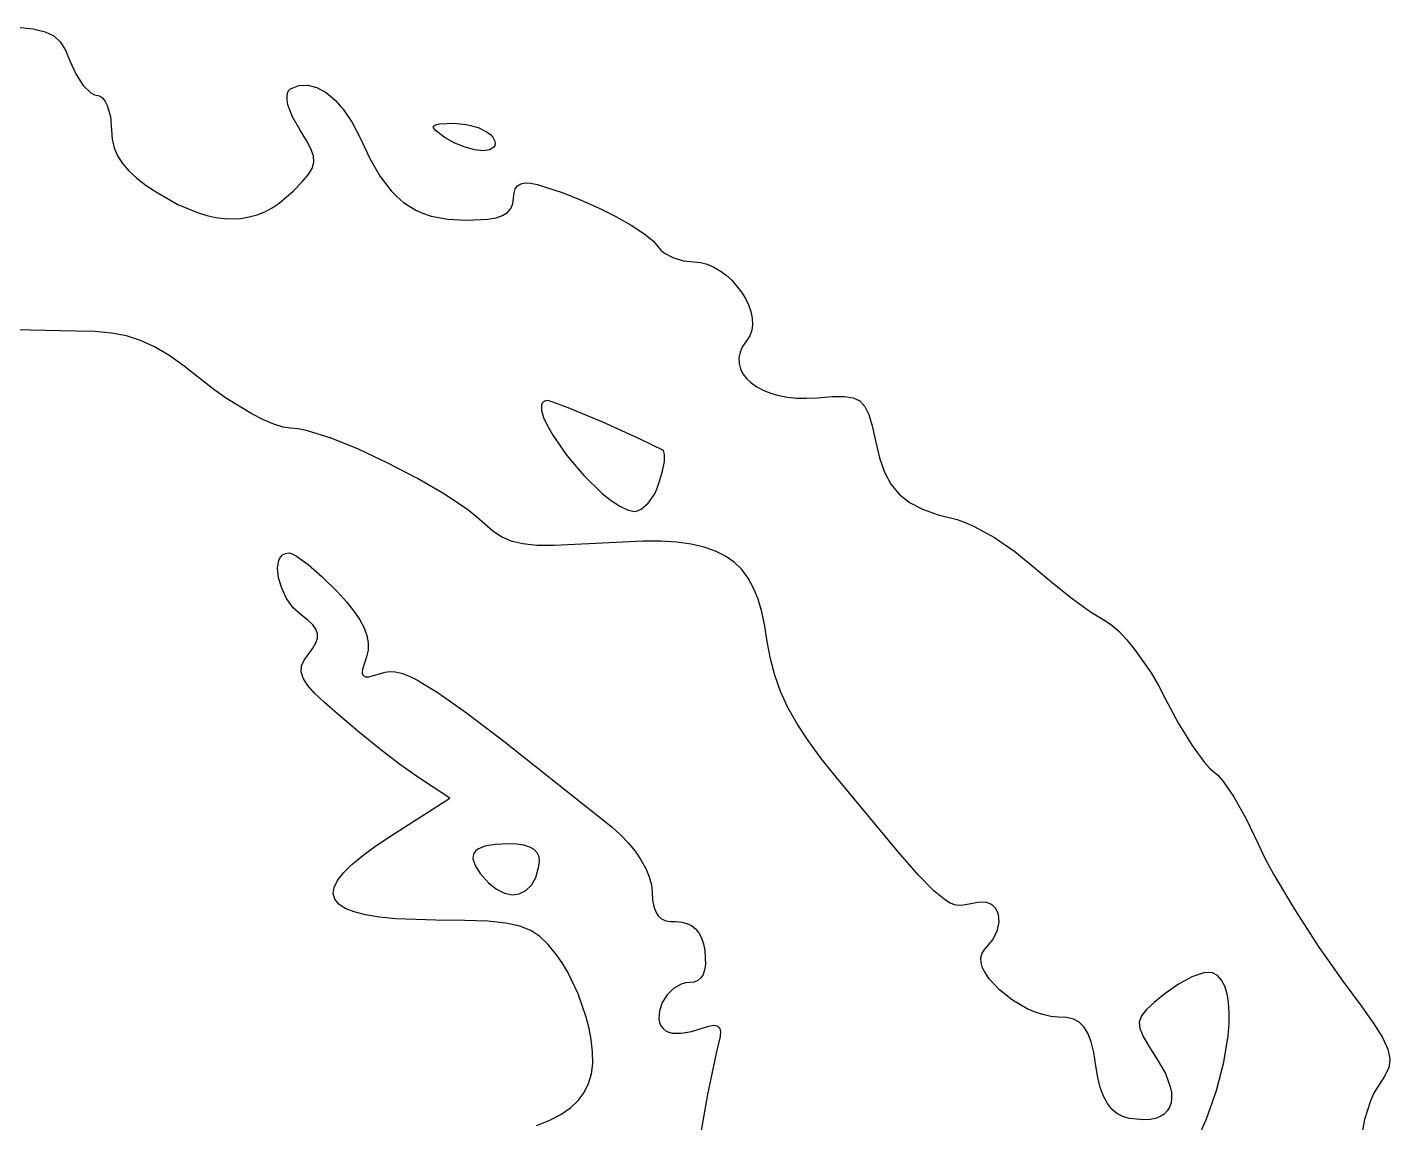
# Model space of a CAD drawing. Extents: x 239 to 1106, y -837 to 40.
# Drawn here: x 761.8 to 1039.1, y -191.7 to 31.4 of the extents above; entities that cross this region are included whole.
import ezdxf

# ---------------------------------------------------------------- set-up
doc = ezdxf.new("R2010")
doc.units = 0

msp = doc.modelspace()

# ---------------------------------------------------------------- linework, layer by layer
at = {"layer": 'Layer 1'}
for p, q in [((759.630504, 31.419794), (762.960388, 31.088514)), ((762.960388, 31.088514), (765.420455, 30.515802)), ((765.420455, 30.515802), (767.205837, 29.638819)), ((767.205837, 29.638819), (768.511663, 28.394727)), ((768.511663, 28.394727), (769.533064, 26.720688)), ((769.533064, 26.720688), (770.465168, 24.553862)), ((770.465168, 24.553862), (771.704299, 21.784558)), ((771.704299, 21.784558), (773.181555, 19.544421)), ((773.181555, 19.544421), (774.711728, 18.045117)), ((815.338518, 18.909444), (817.079254, 19.561532)), ((817.079254, 19.561532), (818.892752, 19.628229)), ((818.892752, 19.628229), (820.745937, 19.132687)), ((774.711728, 18.045117), (775.43878, 17.639423)), ((775.43878, 17.639423), (776.109608, 17.498312)), ((776.109608, 17.498312), (776.636018, 17.357201)), ((776.636018, 17.357201), (777.145892, 16.951507)), ((777.145892, 16.951507), (777.622693, 16.307688)), ((814.673751, 16.701829), (814.694698, 17.626216)), ((814.844627, 15.628614), (814.673751, 16.701829)), ((814.694698, 17.626216), (814.914082, 18.372009)), ((814.914082, 18.372009), (815.338518, 18.909444)), ((820.745937, 19.132687), (822.605737, 18.098056)), ((822.605737, 18.098056), (824.439078, 16.547489)), ((777.622693, 16.307688), (778.049884, 15.452203)), ((778.049884, 15.452203), (778.689293, 13.212066)), ((815.735388, 13.154762), (814.844627, 15.628614)), ((824.439078, 16.547489), (826.212888, 14.504135)), ((826.212888, 14.504135), (827.894092, 11.991147)), ((778.689293, 13.212066), (778.931828, 10.442762)), ((817.314068, 10.442784), (815.735388, 13.154762)), ((827.894092, 11.991147), (829.449618, 9.031674)), ((844.463348, 10.916317), (844.478781, 11.288937)), ((844.478781, 11.288937), (844.891089, 11.555725)), ((844.891089, 11.555725), (845.7135, 11.729908)), ((845.7135, 11.729908), (848.64155, 11.85338)), ((848.64155, 11.85338), (851.185956, 11.610845)), ((851.185956, 11.610845), (853.545156, 10.971436)), ((778.931828, 10.442762), (779.065773, 8.600601)), ((779.065773, 8.600601), (779.474223, 6.870888)), ((818.60777, 8.346502), (817.314068, 10.442784)), ((819.514519, 6.637177), (818.60777, 8.346502)), ((829.449618, 9.031674), (831.483052, 4.657782)), ((844.831559, 10.424633), (844.463348, 10.916317)), ((846.666, 9.03116), (844.831559, 10.424633)), ((848.803611, 7.827305), (846.666, 9.03116)), ((846.666, 9.03116), (846.666, 9.03116)), ((853.545156, 10.971436), (855.428108, 10.067444)), ((855.428108, 10.067444), (856.100041, 9.55757)), ((856.100041, 9.55757), (856.54377, 9.03116)), ((856.54377, 9.03116), (856.86692, 8.386238)), ((856.86692, 8.386238), (856.999075, 7.827305)), ((779.474223, 6.870888), (780.167101, 5.23378)), ((820.017778, 5.199052), (819.514519, 6.637177)), ((850.90815, 6.967409), (848.803611, 7.827305)), ((852.867168, 6.451472), (850.90815, 6.967409)), ((854.568217, 6.279492), (852.867168, 6.451472)), ((855.89885, 6.451472), (854.568217, 6.279492)), ((856.746619, 6.967409), (855.89885, 6.451472)), ((856.954289, 7.354363), (856.746619, 6.967409)), ((856.999075, 7.827305), (856.954289, 7.354363)), ((780.167101, 5.23378), (781.154327, 3.669432)), ((781.154327, 3.669432), (782.445824, 2.158)), ((819.747683, 2.67338), (820.101012, 3.916371)), ((820.101012, 3.916371), (820.017778, 5.199052)), ((831.483052, 4.657782), (833.59917, 1.028033)), ((782.445824, 2.158), (784.051513, 0.679641)), ((784.051513, 0.679641), (785.981317, -0.785491)), ((817.665193, -0.156558), (818.941255, 1.354322)), ((818.941255, 1.354322), (819.747683, 2.67338)), ((833.59917, 1.028033), (835.854196, -1.907183)), ((785.981317, -0.785491), (788.245158, -2.257238)), ((788.245158, -2.257238), (792.454786, -4.652817)), ((813.082382, -4.394849), (815.902958, -1.975016)), ((815.902958, -1.975016), (817.665193, -0.156558)), ((835.854196, -1.907183), (837.051368, -3.129844)), ((860.776268, -3.386076), (860.858399, -2.328295)), ((860.858399, -2.328295), (861.115816, -1.485488)), ((861.115816, -1.485488), (861.565056, -0.860961)), ((861.565056, -0.860961), (862.222655, -0.458022)), ((862.222655, -0.458022), (863.105151, -0.279979)), ((863.105151, -0.279979), (864.229079, -0.330139)), ((864.229079, -0.330139), (865.610975, -0.611809)), ((865.610975, -0.611809), (867.267378, -1.128296)), ((867.267378, -1.128296), (870.854687, -2.333252)), ((870.854687, -2.333252), (874.534603, -3.782947)), ((792.454786, -4.652817), (796.416369, -6.340637)), ((810.112978, -6.14661), (811.617317, -5.354652)), ((811.617317, -5.354652), (813.082382, -4.394849)), ((837.051368, -3.129844), (838.30435, -4.197476)), ((838.30435, -4.197476), (839.620171, -5.11628)), ((839.620171, -5.11628), (841.005858, -5.892457)), ((859.526113, -6.303103), (860.229463, -5.520378)), ((860.229463, -5.520378), (860.641772, -4.552445)), ((860.641772, -4.552445), (860.776268, -3.386076)), ((874.534603, -3.782947), (878.161603, -5.404621)), ((878.161603, -5.404621), (881.590164, -7.125516)), ((796.416369, -6.340637), (798.309311, -6.921204)), ((798.309311, -6.921204), (800.146443, -7.327311)), ((800.146443, -7.327311), (801.929832, -7.559786)), ((801.929832, -7.559786), (803.661545, -7.619455)), ((803.661545, -7.619455), (805.34365, -7.507145)), ((805.34365, -7.507145), (806.978212, -7.223683)), ((806.978212, -7.223683), (808.567299, -6.769896)), ((808.567299, -6.769896), (810.112978, -6.14661)), ((841.005858, -5.892457), (842.468438, -6.532208)), ((842.468438, -6.532208), (844.01494, -7.041735)), ((844.01494, -7.041735), (847.387819, -7.694922)), ((847.387819, -7.694922), (851.180718, -7.901626)), ((851.180718, -7.901626), (855.537521, -7.67232)), ((855.537521, -7.67232), (857.193371, -7.365845)), ((857.193371, -7.365845), (858.518492, -6.913849)), ((858.518492, -6.913849), (859.526113, -6.303103)), ((881.590164, -7.125516), (884.674765, -8.872871)), ((884.674765, -8.872871), (887.269882, -10.573925)), ((887.269882, -10.573925), (889.229994, -12.15592)), ((889.229994, -12.15592), (890.409578, -13.546096)), ((890.409578, -13.546096), (890.840077, -14.072506)), ((890.840077, -14.072506), (891.47232, -14.58238)), ((891.47232, -14.58238), (893.19652, -15.486372)), ((893.19652, -15.486372), (895.291137, -16.125781)), ((895.291137, -16.125781), (897.465128, -16.368316)), ((897.465128, -16.368316), (898.841305, -16.493167)), ((898.841305, -16.493167), (900.20632, -16.851182)), ((900.20632, -16.851182), (901.542397, -17.417557)), ((901.542397, -17.417557), (902.831759, -18.167488)), ((902.831759, -18.167488), (904.056629, -19.076169)), ((904.056629, -19.076169), (905.19923, -20.118795)), ((905.19923, -20.118795), (907.166517, -22.506666)), ((907.166517, -22.506666), (907.955649, -23.802301)), ((907.955649, -23.802301), (908.591405, -25.132662)), ((908.591405, -25.132662), (909.056008, -26.472944)), ((909.056008, -26.472944), (909.33168, -27.798344)), ((771.59431, -30.479108), (759.388201, -30.196886)), ((775.522272, -30.567854), (771.59431, -30.479108)), ((909.245126, -30.305275), (908.847346, -31.437197)), ((909.400645, -29.084056), (909.245126, -30.305275)), ((909.33168, -27.798344), (909.400645, -29.084056)), ((778.940908, -30.871573), (775.522272, -30.567854)), ((782.002355, -31.44649), (778.940908, -30.871573)), ((784.858748, -32.348828), (782.002355, -31.44649)), ((787.662223, -33.634812), (784.858748, -32.348828)), ((908.189528, -32.455016), (907.38689, -33.620559)), ((908.847346, -31.437197), (908.189528, -32.455016)), ((790.564918, -35.360666), (787.662223, -33.634812)), ((793.718968, -37.582613), (790.564918, -35.360666)), ((906.874879, -34.781142), (906.639855, -35.925188)), ((906.639855, -35.925188), (906.668173, -37.041123)), ((907.38689, -33.620559), (906.874879, -34.781142)), ((797.27651, -40.356878), (793.718968, -37.582613)), ((906.668173, -37.041123), (906.946192, -38.117371)), ((906.946192, -38.117371), (907.460268, -39.142355)), ((799.77737, -42.320857), (797.27651, -40.356878)), ((907.460268, -39.142355), (908.196759, -40.104501)), ((908.196759, -40.104501), (909.142023, -40.992234)), ((909.142023, -40.992234), (910.282417, -41.793976)), ((802.360913, -44.162466), (799.77737, -42.320857)), ((807.471775, -47.306595), (802.360913, -44.162466)), ((910.282417, -41.793976), (911.604298, -42.498153)), ((911.604298, -42.498153), (913.094023, -43.09319)), ((913.094023, -43.09319), (914.73795, -43.56751)), ((914.73795, -43.56751), (916.522437, -43.909538)), ((916.522437, -43.909538), (918.433841, -44.107699)), ((918.433841, -44.107699), (920.458519, -44.150417)), ((920.458519, -44.150417), (922.582828, -44.026116)), ((922.582828, -44.026116), (925.685066, -43.788542)), ((925.685066, -43.788542), (928.086158, -43.765943)), ((928.086158, -43.765943), (929.905166, -44.040999)), ((929.905166, -44.040999), (931.261153, -44.696393)), ((866.604061, -45.142192), (866.443131, -45.549393)), ((866.443131, -45.549393), (866.456703, -46.650237)), ((866.456703, -46.650237), (866.875831, -48.078915)), ((866.885138, -44.84129), (866.604061, -45.142192)), ((867.292615, -44.654799), (866.885138, -44.84129)), ((867.832746, -44.590832), (867.292615, -44.654799)), ((871.572189, -45.940207), (867.832746, -44.590832)), ((878.909951, -49.035833), (871.572189, -45.940207)), ((931.261153, -44.696393), (932.27318, -45.814808)), ((932.27318, -45.814808), (933.06031, -47.478925)), ((809.846959, -48.523126), (807.471775, -47.306595)), ((812.000555, -49.445309), (809.846959, -48.523126)), ((813.856495, -50.030147), (812.000555, -49.445309)), ((866.875831, -48.078915), (867.650493, -49.770523)), ((867.650493, -49.770523), (868.730666, -51.660154)), ((886.565211, -52.448958), (878.909951, -49.035833)), ((933.06031, -47.478925), (933.741605, -49.771427)), ((933.741605, -49.771427), (934.436128, -52.774996)), ((815.33871, -50.234648), (813.856495, -50.030147)), ((816.914156, -50.375828), (815.33871, -50.234648)), ((818.853816, -50.782004), (816.914156, -50.375828)), ((823.615767, -52.285164), (818.853816, -50.782004)), ((829.204538, -54.535772), (823.615767, -52.285164)), ((868.730666, -51.660154), (871.607455, -55.773869)), ((891.257146, -54.750832), (886.565211, -52.448958)), ((835.200104, -57.325467), (829.204538, -54.535772)), ((891.521729, -55.566633), (891.257146, -54.750832)), ((934.436128, -52.774996), (935.255783, -56.279073)), ((841.182439, -60.445891), (835.200104, -57.325467)), ((871.607455, -55.773869), (875.106018, -59.900817)), ((891.098397, -58.997396), (891.468813, -57.043891)), ((891.468813, -57.043891), (891.521729, -55.566633)), ((935.255783, -56.279073), (936.283799, -59.217605)), ((846.731519, -63.688685), (841.182439, -60.445891)), ((875.106018, -59.900817), (878.826174, -63.521755)), ((890.41048, -61.241942), (891.098397, -58.997396)), ((936.283799, -59.217605), (937.596242, -61.660046)), ((851.427317, -66.84549), (846.731519, -63.688685)), ((878.826174, -63.521755), (880.644294, -64.980208)), ((888.188044, -65.475299), (889.497732, -63.59676)), ((889.497732, -63.59676), (890.018631, -62.468975)), ((890.018631, -62.468975), (890.410546, -61.241972)), ((890.410546, -61.241972), (890.41048, -61.241942)), ((937.596242, -61.660046), (939.269179, -63.675846)), ((939.269179, -63.675846), (941.378679, -65.334459)), ((880.644294, -64.980208), (882.367744, -66.117441)), ((882.367744, -66.117441), (883.946502, -66.868551)), ((886.719607, -66.71884), (888.188044, -65.475299)), ((941.378679, -65.334459), (944.000809, -66.705337)), ((853.323978, -68.326535), (851.427317, -66.84549)), ((854.84981, -69.707948), (853.323978, -68.326535)), ((883.946502, -66.868551), (885.330546, -67.168632)), ((885.330546, -67.168632), (886.000271, -67.052877)), ((886.000271, -67.052877), (886.719607, -66.71884)), ((944.000809, -66.705337), (947.211636, -67.857932)), ((947.211636, -67.857932), (951.087228, -68.861696)), ((951.087228, -68.861696), (952.703392, -69.424487)), ((856.528827, -71.220482), (854.84981, -69.707948)), ((858.280601, -72.389058), (856.528827, -71.220482)), ((952.703392, -69.424487), (954.544454, -70.241939)), ((954.544454, -70.241939), (958.636682, -72.495306)), ((860.257267, -73.240135), (858.280601, -72.389058)), ((862.61096, -73.800169), (860.257267, -73.240135)), ((865.493816, -74.095621), (862.61096, -73.800169)), ((869.057969, -74.152947), (865.493816, -74.095621)), ((878.83871, -73.659058), (869.057969, -74.152947)), ((887.157637, -73.223615), (878.83871, -73.659058)), ((890.757343, -73.251044), (887.157637, -73.223615)), ((894.00813, -73.456238), (890.757343, -73.251044)), ((896.928188, -73.849946), (894.00813, -73.456238)), ((899.535709, -74.442918), (896.928188, -73.849946)), ((901.84888, -75.245901), (899.535709, -74.442918)), ((958.636682, -72.495306), (962.834733, -75.330755)), ((812.734931, -78.75999), (812.992899, -77.142724)), ((812.992899, -77.142724), (813.307917, -76.516405)), ((813.307917, -76.516405), (813.753574, -76.041395)), ((813.753574, -76.041395), (814.33483, -75.740018)), ((814.33483, -75.740018), (815.056646, -75.634598)), ((815.056646, -75.634598), (815.712592, -75.800514)), ((815.712592, -75.800514), (816.600048, -76.274008)), ((816.600048, -76.274008), (818.937199, -77.998209)), ((903.885894, -76.269645), (901.84888, -75.245901)), ((905.664939, -77.5249), (903.885894, -76.269645)), ((907.204206, -79.022412), (905.664939, -77.5249)), ((962.834733, -75.330755), (966.609428, -78.457246)), ((812.939984, -80.7146), (812.734931, -78.75999)), ((818.937199, -77.998209), (821.803516, -80.51616)), ((908.521885, -80.772933), (907.204206, -79.022412)), ((966.609428, -78.457246), (970.450293, -81.724849)), ((813.568369, -82.82796), (812.939984, -80.7146)), ((814.5804, -84.921476), (813.568369, -82.82796)), ((821.803516, -80.51616), (824.934416, -83.536818)), ((909.636166, -82.78721), (908.521885, -80.772933)), ((910.565239, -85.075992), (909.636166, -82.78721)), ((970.450293, -81.724849), (974.476367, -84.913081)), ((815.936388, -86.816553), (814.5804, -84.921476)), ((824.934416, -83.536818), (826.774923, -85.576864)), ((826.774923, -85.576864), (828.281393, -87.474697)), ((911.327294, -87.650028), (910.565239, -85.075992)), ((974.476367, -84.913081), (978.237846, -87.625071)), ((817.596646, -88.334598), (815.936388, -86.816553)), ((818.907435, -89.345526), (817.596646, -88.334598)), ((828.281393, -87.474697), (829.463749, -89.246851)), ((911.940521, -90.520067), (911.327294, -87.650028)), ((978.237846, -87.625071), (981.284928, -89.463946)), ((819.880881, -90.283695), (818.907435, -89.345526)), ((820.523598, -91.182176), (819.880881, -90.283695)), ((820.8422, -92.074043), (820.523598, -91.182176)), ((829.463749, -89.246851), (830.331912, -90.909864)), ((830.331912, -90.909864), (830.895805, -92.480271)), ((912.42311, -93.696858), (911.940521, -90.520067)), ((981.284928, -89.463946), (982.558785, -90.339826)), ((982.558785, -90.339826), (984.014542, -91.655575)), ((819.919465, -95.040683), (820.533519, -93.970224)), ((820.533519, -93.970224), (820.843302, -92.992368)), ((820.843302, -92.992368), (820.8422, -92.074043)), ((830.895805, -92.480271), (831.165348, -93.974609)), ((831.165348, -93.974609), (831.150465, -95.409412)), ((913.06417, -97.200398), (912.42311, -93.696858)), ((984.014542, -91.655575), (985.595975, -93.348354)), ((985.595975, -93.348354), (987.24686, -95.355325)), ((818.128017, -97.464359), (819.007756, -96.236818)), ((819.007756, -96.236818), (819.919465, -95.040683)), ((830.861076, -96.801218), (830.032049, -99.314757)), ((831.150465, -95.409412), (830.861076, -96.801218)), ((987.24686, -95.355325), (990.532088, -100.060486)), ((817.559162, -99.853304), (817.631923, -98.648908)), ((817.631923, -98.648908), (818.128017, -97.464359)), ((830.032049, -99.314757), (829.968108, -100.105199)), ((834.603273, -99.89167), (835.592702, -99.762892)), ((835.592702, -99.762892), (836.694578, -99.830072)), ((836.694578, -99.830072), (837.951897, -100.121733)), ((913.953279, -100.558414), (913.06417, -97.200398)), ((817.949421, -101.140384), (817.559162, -99.853304)), ((818.842388, -102.572988), (817.949421, -101.140384)), ((820.277752, -104.213953), (818.842388, -102.572988)), ((829.968108, -100.105199), (830.155521, -100.611213)), ((830.155521, -100.611213), (830.607517, -100.852644)), ((830.607517, -100.852644), (831.337325, -100.849336)), ((831.337325, -100.849336), (833.683296, -100.187878)), ((833.683296, -100.187878), (834.603273, -99.89167)), ((837.951897, -100.121733), (839.407654, -100.666401)), ((839.407654, -100.666401), (841.104843, -101.492602)), ((841.104843, -101.492602), (845.395497, -104.103703)), ((915.126815, -103.837053), (913.953279, -100.558414)), ((990.532088, -100.060486), (992.053981, -102.632998)), ((822.295198, -106.126117), (820.277752, -104.213953)), ((845.395497, -104.103703), (851.16782, -108.183238)), ((916.62116, -107.102458), (915.126815, -103.837053)), ((992.053981, -102.632998), (993.420428, -105.268346)), ((993.420428, -105.268346), (996.114765, -110.383626)), ((824.934416, -108.372318), (822.295198, -106.126117)), ((918.472692, -110.420776), (916.62116, -107.102458)), ((829.035463, -111.904507), (824.934416, -108.372318)), ((851.16782, -108.183238), (858.765771, -113.959411)), ((920.717791, -113.858152), (918.472692, -110.420776)), ((996.114765, -110.383626), (998.888479, -114.863915)), ((833.4011, -115.463153), (829.035463, -111.904507)), ((837.55507, -118.651381), (833.4011, -115.463153)), ((858.765771, -113.959411), (880.814396, -131.514478)), ((923.392837, -117.480731), (920.717791, -113.858152)), ((998.888479, -114.863915), (1001.39761, -118.285869)), ((841.021116, -121.072318), (837.55507, -118.651381)), ((926.53421, -121.354658), (923.392837, -117.480731)), ((1001.39761, -118.285869), (1002.44547, -119.467676)), ((847.794446, -125.587868), (841.021116, -121.072318)), ((939.031376, -136.51968), (926.53421, -121.354658)), ((1002.44547, -119.467676), (1003.298198, -120.226146)), ((1003.298198, -120.226146), (1004.126121, -120.891463)), ((1004.126121, -120.891463), (1005.106181, -122.003262)), ((1005.106181, -122.003262), (1007.390414, -125.341414)), ((835.941146, -133.207858), (847.794446, -125.587868)), ((1007.390414, -125.341414), (1009.886315, -129.790806)), ((1009.886315, -129.790806), (1012.329298, -134.901646)), ((880.814396, -131.514478), (882.543556, -133.056778)), ((882.543556, -133.056778), (884.117274, -134.698296)), ((830.055283, -137.269746), (832.749755, -135.308048)), ((832.749755, -135.308048), (835.941146, -133.207858)), ((854.943128, -135.382532), (853.511622, -135.988317)), ((856.989789, -135.021486), (854.943128, -135.382532)), ((859.6483, -134.901872), (856.989789, -135.021486)), ((861.408327, -134.96912), (859.6483, -134.901872)), ((862.880621, -135.175274), (861.408327, -134.96912)), ((864.068488, -135.526949), (862.880621, -135.175274)), ((864.975236, -136.030759), (864.068488, -135.526949)), ((884.117274, -134.698296), (885.512399, -136.405959)), ((1012.329298, -134.901646), (1013.705683, -137.78064)), ((827.858557, -139.093366), (830.055283, -137.269746)), ((852.525016, -137.363117), (852.507308, -137.947336)), ((852.507308, -137.947336), (852.941115, -139.307184)), ((852.69858, -136.842149), (852.525016, -137.363117)), ((853.027586, -136.384021), (852.69858, -136.842149)), ((853.511622, -135.988317), (853.027586, -136.384021)), ((865.604172, -136.693319), (864.975236, -136.030759)), ((865.958603, -137.521243), (865.604172, -136.693319)), ((865.85718, -139.699642), (866.041837, -138.521146)), ((866.041837, -138.521146), (865.958603, -137.521243)), ((885.512399, -136.405959), (886.70578, -138.146693)), ((886.70578, -138.146693), (887.674265, -139.887425)), ((943.173212, -141.262883), (939.031376, -136.51968)), ((1013.705683, -137.78064), (1015.455793, -141.053201)), ((824.961651, -142.328024), (826.160404, -140.779321)), ((826.160404, -140.779321), (827.858557, -139.093366)), ((852.941115, -139.307184), (854.003306, -140.925)), ((854.003306, -140.925), (855.69719, -142.804092)), ((865.270142, -141.708278), (865.85719, -139.699652)), ((865.85719, -139.699652), (865.85718, -139.699642)), ((887.674265, -139.887425), (888.394704, -141.595083)), ((946.289786, -144.461582), (943.173212, -141.262883)), ((1015.455793, -141.053201), (1019.772913, -148.342465)), ((824.065651, -145.015328), (824.263124, -143.739888)), ((824.263124, -143.739888), (824.961651, -142.328024)), ((855.69719, -142.804092), (857.302879, -144.129212)), ((857.302879, -144.129212), (858.911875, -144.938396)), ((863.262614, -144.402616), (864.388747, -143.280342)), ((864.388747, -143.280342), (865.270142, -141.708278)), ((888.394704, -141.595083), (888.843944, -143.236591)), ((888.843944, -143.236591), (888.998836, -144.778878)), ((824.370059, -146.154755), (824.065651, -145.015328)), ((825.177173, -147.158585), (824.370059, -146.154755)), ((858.911875, -144.938396), (860.474568, -145.244871)), ((860.474568, -145.244871), (861.941351, -145.061868)), ((861.941351, -145.061868), (863.262614, -144.402616)), ((888.998836, -144.778878), (889.07766, -146.341571)), ((889.07766, -146.341571), (889.311926, -147.649603)), ((948.665526, -146.377054), (946.289786, -144.461582)), ((949.664466, -146.935228), (948.665526, -146.377054)), ((950.584858, -147.270573), (949.664466, -146.935228)), ((955.249929, -146.809682), (954.19201, -147.036858)), ((956.199534, -146.754074), (955.249929, -146.809682)), ((957.038345, -146.856391), (956.199534, -146.754074)), ((957.763881, -147.102989), (957.038345, -146.856391)), ((826.487823, -148.027229), (825.177173, -147.158585)), ((828.302833, -148.761102), (826.487823, -148.027229)), ((830.623032, -149.360616), (828.302833, -148.761102)), ((833.449246, -149.826186), (830.623032, -149.360616)), ((889.311926, -147.649603), (889.698327, -148.712896)), ((889.698327, -148.712896), (890.233556, -149.541372)), ((890.233556, -149.541372), (890.914306, -150.144952)), ((951.462255, -147.415749), (950.584858, -147.270573)), ((952.33221, -147.403416), (951.462255, -147.415749)), ((954.19201, -147.036858), (952.33221, -147.403416)), ((958.373662, -147.480226), (957.763881, -147.102989)), ((958.865208, -147.97446), (958.373662, -147.480226)), ((959.236038, -148.572047), (958.865208, -147.97446)), ((959.483671, -149.259345), (959.236038, -148.572047)), ((959.599427, -150.848503), (959.483671, -149.259345)), ((1019.772913, -148.342465), (1024.6721, -155.896319)), ((836.782301, -150.158224), (833.449246, -149.826186)), ((844.972246, -150.423358), (836.782301, -150.158224)), ((850.854255, -150.471865), (844.972246, -150.423358)), ((855.515876, -150.652664), (850.854255, -150.471865)), ((859.165467, -151.018671), (855.515876, -150.652664)), ((862.011389, -151.622803), (859.165467, -151.018671)), ((864.261998, -152.517976), (862.011389, -151.622803)), ((866.125655, -153.757107), (864.261998, -152.517976)), ((890.914306, -150.144952), (891.737269, -150.533558)), ((891.737269, -150.533558), (892.699138, -150.717113)), ((892.699138, -150.717113), (893.796606, -150.705538)), ((893.796606, -150.705538), (895.000458, -150.798142)), ((895.000458, -150.798142), (896.072019, -151.075954)), ((896.072019, -151.075954), (897.01129, -151.538974)), ((897.01129, -151.538974), (897.818269, -152.187202)), ((897.818269, -152.187202), (898.492956, -153.020638)), ((959.192631, -152.632791), (959.599427, -150.848503)), ((867.810718, -155.393112), (866.125655, -153.757107)), ((898.492956, -153.020638), (899.035351, -154.039283)), ((899.035351, -154.039283), (899.445455, -155.243136)), ((899.445455, -155.243136), (899.723266, -156.632198)), ((956.73201, -156.350188), (958.24344, -154.503066)), ((958.24344, -154.503066), (959.192631, -152.632791)), ((869.525546, -157.478908), (867.810718, -155.393112)), ((870.685301, -159.121524), (869.525546, -157.478908)), ((899.723266, -156.632198), (899.833509, -159.43237)), ((955.90464, -158.067229), (956.158955, -157.153519)), ((955.943848, -159.06941), (955.90464, -158.067229)), ((956.158955, -157.153519), (956.73201, -156.350188)), ((1024.6721, -155.896319), (1029.544798, -162.841646)), ((871.818599, -161.041951), (870.685301, -159.121524)), ((899.658774, -160.546376), (899.335211, -161.465252)), ((899.833509, -159.43237), (899.658774, -160.546376)), ((956.251359, -160.138149), (955.943848, -159.06941)), ((956.801956, -161.251536), (956.251359, -160.138149)), ((873.899986, -165.451655), (871.818599, -161.041951)), ((894.884705, -163.455139), (893.329178, -164.349209)), ((895.733989, -163.209435), (894.884705, -163.455139)), ((896.618826, -163.123308), (895.733989, -163.209435)), ((897.504628, -163.018026), (896.618826, -163.123308)), ((898.254831, -162.704384), (897.504628, -163.018026)), ((898.866127, -162.18569), (898.254831, -162.704384)), ((899.335211, -161.465252), (898.866127, -162.18569)), ((957.570422, -162.387661), (956.801956, -161.251536)), ((959.660083, -164.640478), (957.570422, -162.387661)), ((996.110832, -163.449901), (993.4209, -165.381358)), ((998.853678, -161.994694), (996.110832, -163.449901)), ((1001.279022, -161.174486), (998.853678, -161.994694)), ((1002.256877, -161.052117), (1001.279022, -161.174486)), ((1003.01645, -161.148028), (1002.256877, -161.052117)), ((1004.035577, -161.70559), (1003.01645, -161.148028)), ((1004.87239, -162.618683), (1004.035577, -161.70559)), ((1005.529782, -163.859197), (1004.87239, -162.618683)), ((1029.544798, -162.841646), (1033.101227, -167.582644)), ((875.558041, -170.178861), (873.899986, -165.451655)), ((892.025003, -165.653383), (891.044944, -167.215525)), ((893.329178, -164.349209), (892.025003, -165.653383)), ((962.318597, -166.721316), (959.660083, -164.640478)), ((993.4209, -165.381358), (991.195094, -167.178319)), ((1006.010648, -165.399019), (1005.529782, -163.859197)), ((1006.317882, -167.210037), (1006.010648, -165.399019)), ((890.461758, -168.883501), (890.348208, -170.505175)), ((891.044944, -167.215525), (890.461758, -168.883501)), ((965.34422, -168.454888), (962.318597, -166.721316)), ((966.931651, -169.136672), (965.34422, -168.454888)), ((968.535206, -169.665907), (966.931651, -169.136672)), ((989.584444, -168.64455), (988.569106, -169.925572)), ((991.195094, -167.178319), (989.584444, -168.64455)), ((1006.454377, -169.26414), (1006.317882, -167.210037)), ((1033.101227, -167.582644), (1035.771308, -171.34799)), ((876.162173, -172.496165), (875.558041, -170.178861)), ((890.348208, -170.505175), (890.490284, -171.251107)), ((890.490284, -171.251107), (890.777054, -171.928413)), ((890.777054, -171.928413), (891.217613, -172.518075)), ((900.483947, -172.018262), (901.504797, -171.841322)), ((901.504797, -171.841322), (902.234605, -171.93558)), ((902.234605, -171.93558), (902.686601, -172.330801)), ((970.129665, -170.020683), (968.535206, -169.665907)), ((971.68981, -170.179088), (970.129665, -170.020683)), ((973.348414, -170.279409), (971.68981, -170.179088)), ((974.745743, -170.61124), (973.348414, -170.279409)), ((975.911561, -171.220883), (974.745743, -170.61124)), ((976.875635, -172.15464), (975.911561, -171.220883)), ((988.569106, -169.925572), (988.129236, -171.166905)), ((988.129236, -171.166905), (988.244992, -172.51407)), ((1006.226725, -173.989153), (1006.423026, -171.533216)), ((1006.423026, -171.533216), (1006.454377, -169.26414)), ((1035.771308, -171.34799), (1037.621187, -174.326201)), ((876.581096, -174.694408), (876.162173, -172.496165)), ((876.870006, -177.239028), (876.581096, -174.694408)), ((891.217613, -172.518075), (891.821056, -173.001078)), ((891.821056, -173.001078), (892.344711, -173.266212)), ((892.344711, -173.266212), (893.046958, -173.428821)), ((893.046958, -173.428821), (894.854942, -173.459689)), ((894.854942, -173.459689), (896.980426, -173.12014)), ((896.980426, -173.12014), (899.158826, -172.436634)), ((899.158826, -172.436634), (900.483947, -172.018262)), ((902.810073, -174.143197), (901.981046, -177.516634)), ((902.686601, -172.330801), (902.874014, -173.056752)), ((902.874014, -173.056752), (902.810073, -174.143197)), ((977.66773, -173.458815), (976.875635, -172.15464)), ((978.317613, -175.179707), (977.66773, -173.458815)), ((988.244992, -172.51407), (988.896528, -174.112587)), ((988.896528, -174.112587), (990.064002, -176.107976)), ((1005.350845, -179.349163), (1006.226725, -173.989153)), ((1037.621187, -174.326201), (1038.717007, -176.705796)), ((876.881516, -179.58645), (876.870006, -177.239028)), ((978.855047, -177.363621), (978.317613, -175.179707)), ((979.3098, -180.056858), (978.855047, -177.363621)), ((990.064002, -176.107976), (991.72757, -178.645758)), ((1038.717007, -176.705796), (1039.124911, -178.675291)), ((876.602811, -181.744529), (876.881516, -179.58645)), ((901.981046, -177.516634), (900.252435, -185.94803)), ((979.693447, -182.439196), (979.3098, -180.056858)), ((991.72757, -178.645758), (993.464448, -181.667519)), ((1003.849887, -185.119275), (1005.350845, -179.349163)), ((1039.091564, -179.565162), (1038.911043, -180.423202)), ((1039.124911, -178.675291), (1039.091564, -179.565162)), ((876.021076, -183.72112), (876.602811, -181.744529)), ((980.209384, -184.510652), (979.693447, -182.439196)), ((993.464448, -181.667519), (994.457186, -184.351936)), ((1038.141548, -182.138048), (1036.882568, -184.008346)), ((1038.911043, -180.423202), (1038.141548, -182.138048)), ((873.897249, -187.161257), (875.123493, -185.524078)), ((875.123493, -185.524078), (876.021076, -183.72112)), ((980.857613, -186.277841), (980.209384, -184.510652)), ((994.457186, -184.351936), (994.681737, -185.553172)), ((994.681737, -185.553172), (994.728934, -186.652708)), ((1001.747001, -191.074595), (1003.849887, -185.119275)), ((1035.986499, -185.536657), (1035.204118, -187.239015)), ((1036.882568, -184.008346), (1035.986499, -185.536657)), ((872.329526, -188.640513), (873.897249, -187.161257)), ((900.252435, -185.94803), (898.312156, -196.707734)), ((981.638133, -187.747375), (980.857613, -186.277841)), ((982.550944, -188.92587), (981.638133, -187.747375)), ((994.302845, -188.52353), (993.835346, -189.283241)), ((994.601672, -187.644757), (994.302845, -188.52353)), ((994.728934, -186.652708), (994.601672, -187.644757)), ((1035.204118, -187.239015), (1033.985381, -191.015389)), ((865.449329, -192.209288), (868.118382, -191.156674)), ((868.118382, -191.156674), (870.407509, -189.9697)), ((870.407509, -189.9697), (872.329526, -188.640513)), ((983.596047, -189.81994), (982.550944, -188.92587)), ((984.773442, -190.436197), (983.596047, -189.81994)), ((986.08313, -190.781258), (984.773442, -190.436197)), ((989.06906, -191.093267), (986.08313, -190.781258)), ((990.33651, -191.015692), (989.06906, -191.093267)), ((991.449757, -190.790113), (990.33651, -191.015692)), ((992.405908, -190.42232), (991.449757, -190.790113)), ((993.202069, -189.9181), (992.405908, -190.42232)), ((993.835346, -189.283241), (993.202069, -189.9181)), ((999.06534, -196.990228), (1001.747001, -191.074595)), ((1033.985381, -191.015389), (1033.23628, -195.036502))]:
    msp.add_line(p, q, dxfattribs=at)

doc.saveas('drawing.dxf')
